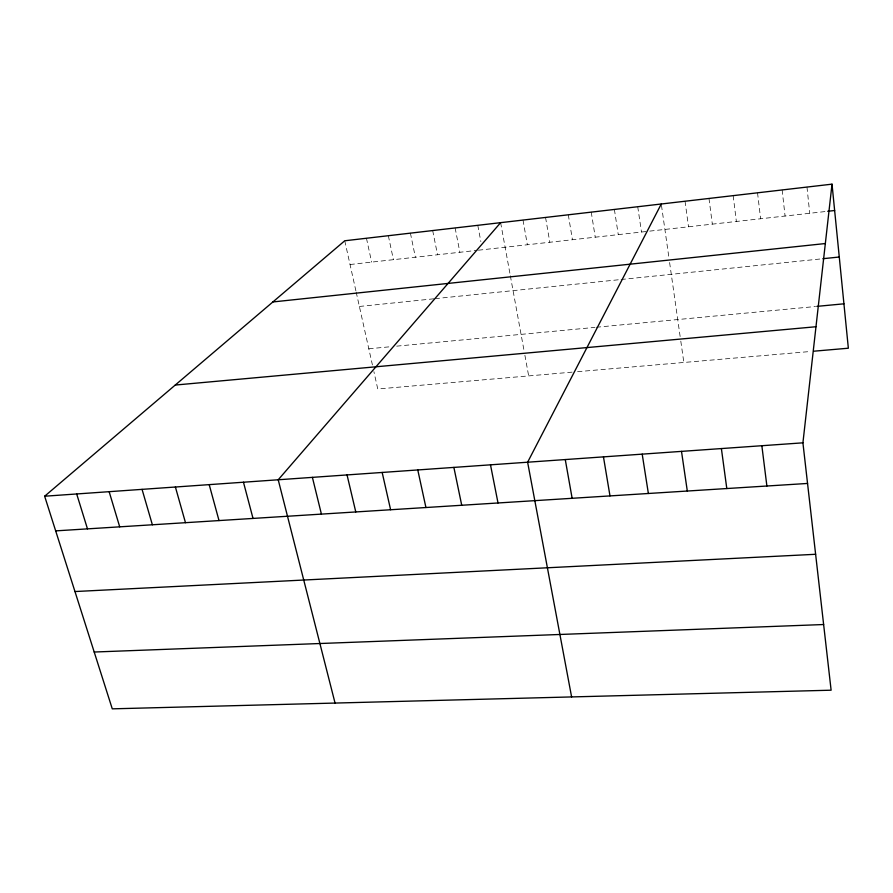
<?xml version="1.0" encoding="UTF-8"?>
<svg xmlns="http://www.w3.org/2000/svg" width="893" height="893" viewBox="0 0 893 893"><rect width="100%" height="100%" fill="white"/><g stroke="black" fill="none" stroke-linecap="round" stroke-linejoin="round"><path stroke-width="0.67" stroke-dasharray="4.46 3.35" d="M350.034 264.518L477.096 250.353M478.425 250.207L648.374 231.276M649.747 231.12L827.722 211.284M359.388 306.466L433.741 298.809M435.114 298.664L619.764 279.643M621.104 279.498L821.482 258.858M368.809 348.783L390.018 346.774M396.704 346.149L594.984 327.385M596.301 327.251L815.543 306.511M572.089 372.147L377.761 388.991L373.899 371.655M577.592 371.678L810.967 351.451M344.754 240.775L355.894 290.817M356.184 292.123L372.414 364.947M366.454 238.252L371.633 262.107M388.343 235.707L393.411 259.684M410.412 233.14L415.379 257.229M432.681 230.55L437.525 254.762M455.129 227.949L459.862 252.272M477.777 225.315L480.858 241.612M500.627 222.658L510.104 274.452M510.349 275.792L524.169 351.34M524.894 355.258L528.667 375.92M522.997 220.058L527.372 244.749M545.556 217.446L549.809 242.26M568.305 214.8L572.435 239.737M591.244 212.132L595.251 237.192M614.384 209.442L618.269 234.625M637.725 206.729L641.487 232.035M661.467 205.334L668.857 257.262M669.605 262.509L680.22 337.085M680.801 341.126L683.837 362.469M685.031 201.238L688.514 226.8M708.986 198.458L712.335 224.143M733.164 195.645L736.368 221.464M757.543 192.81L760.613 218.763M782.145 189.952L785.07 216.039M806.971 187.072L809.739 213.293"/><path stroke-width="1.34" d="M802.919 442.828L832.019 184.159L344.754 240.775L44.65 496.218L112.272 708.841L831.115 690.2L802.919 442.828L44.65 496.218M661.278 203.995L527.618 462.217L571.609 696.931M500.627 222.658L278.214 479.775L335.054 703.059M827.722 211.284L834.642 210.514M272.89 301.946L825.333 243.543M822.855 258.713L839.264 257.017M816.883 306.377L843.93 303.821M175.251 385.05L815.979 326.738M813.623 351.217L848.35 348.214L832.019 184.159M55.667 530.877L807.551 483.448M74.967 591.546L815.622 554.285M94.2 652.024L823.636 624.531M76.686 493.963L87.481 528.868M109.147 491.675L119.707 526.837M142.054 489.364L152.368 524.771M175.396 487.009L185.476 522.684M209.196 484.631L219.019 520.574M243.465 482.22L253.02 518.42M312.394 477.364L321.413 514.111M347.042 474.931L355.782 511.946M382.171 472.453L390.609 509.747M417.779 469.952L425.928 507.514M453.878 467.407L461.726 505.259M490.491 464.829L498.015 502.971M565.269 459.56L572.134 498.294M603.456 456.87L609.986 495.905M642.201 454.146L648.374 493.494M681.504 451.378L687.309 491.038M721.388 448.565L726.802 488.538M761.852 445.719L766.886 486.015"/></g></svg>
